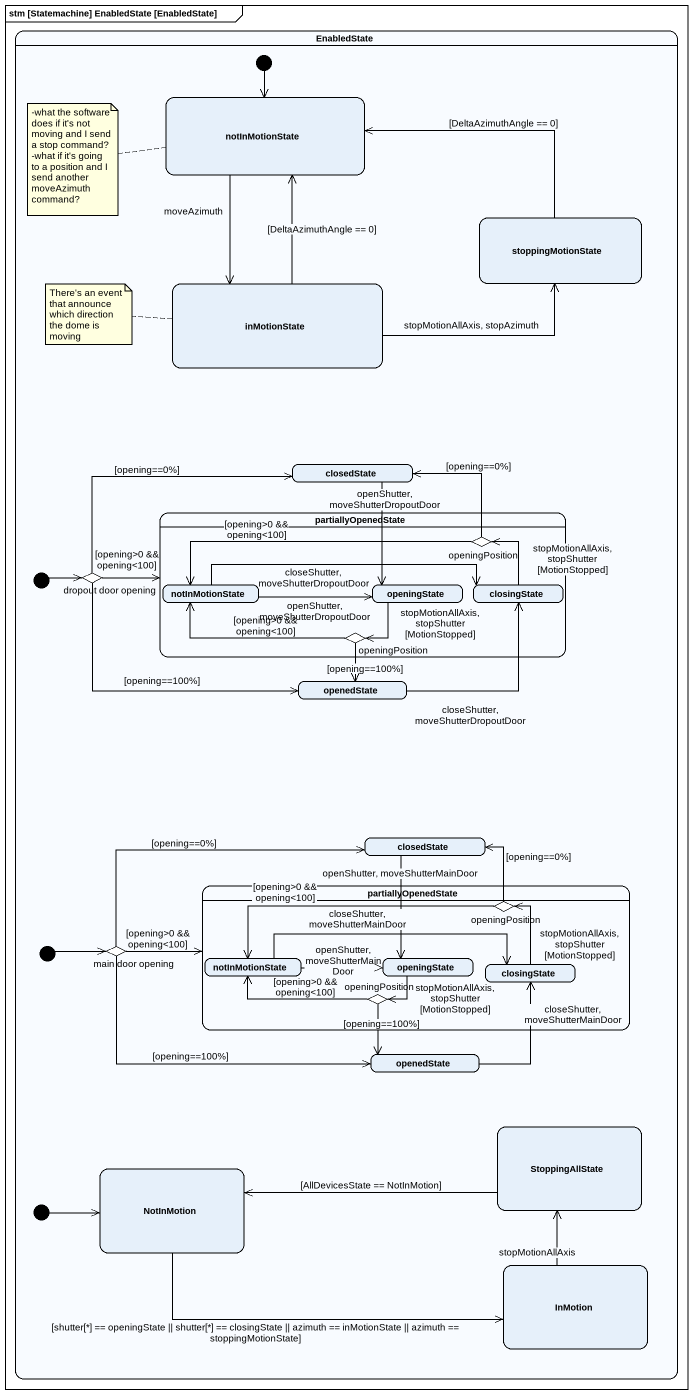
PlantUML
@startuml
mainframe stm [Statemachine] EnabledState [EnabledState]
hide empty description
state EnabledState {
  state initial1 <<start>>
  state notInMotionState
  state stoppingMotionState
  state inMotionState
  state closedState
  state partiallyOpenedState {
    state openingPosition <<choice>>
    state "notInMotionState" as notInMotionState_2
    state openingState
    state closingState
    state "openingPosition" as openingPosition_2 <<choice>>
  }
  state initial2 <<start>>
  state "dropout door opening" as dropout_door_opening <<choice>>
  state openedState
  state "closedState" as closedState_2
  state "partiallyOpenedState" as partiallyOpenedState_2 {
    state "openingPosition" as openingPosition_3 <<choice>>
    state "notInMotionState" as notInMotionState_3
    state "openingPosition" as openingPosition_4 <<choice>>
    state "openingState" as openingState_2
    state "closingState" as closingState_2
  }
  state initial3 <<start>>
  state "main door opening" as main_door_opening <<choice>>
  state "openedState" as openedState_2
  state StoppingAllState
  state NotInMotion
  state initial4 <<start>>
  state InMotion
}
initial1 --> notInMotionState
notInMotionState --> inMotionState : moveAzimuth
stoppingMotionState -left-> notInMotionState : [DeltaAzimuthAngle == 0]
inMotionState -up-> notInMotionState : [DeltaAzimuthAngle == 0]
inMotionState -right-> stoppingMotionState : stopMotionAllAxis, stopAzimuth
closedState --> openingState : openShutter, moveShutterDropoutDoor
openingPosition -left-> closedState : [opening==0%]
openingPosition -left-> notInMotionState_2 : [opening>0 && opening<100]
initial2 -right-> dropout_door_opening
dropout_door_opening -right-> closedState : [opening==0%]
dropout_door_opening -right-> partiallyOpenedState : [opening>0 && opening<100]
dropout_door_opening -right-> openedState : [opening==100%]
notInMotionState_2 -right-> openingState : openShutter, moveShutterDropoutDoor
notInMotionState_2 -right-> closingState : closeShutter, moveShutterDropoutDoor
openingState --> openingPosition_2 : stopMotionAllAxis, stopShutter [MotionStopped]
closingState -up-> openingPosition : stopMotionAllAxis, stopShutter [MotionStopped]
openingPosition_2 -left-> notInMotionState_2 : [opening>0 && opening<100]
openingPosition_2 --> openedState : [opening==100%]
openedState -right-> closingState : closeShutter, moveShutterDropoutDoor
closedState_2 --> openingState_2 : openShutter, moveShutterMainDoor
openingPosition_3 -up-> closedState_2 : [opening==0%]
openingPosition_3 -left-> notInMotionState_3 : [opening>0 && opening<100]
initial3 -right-> main_door_opening
main_door_opening -right-> closedState_2 : [opening==0%]
main_door_opening -right-> partiallyOpenedState_2 : [opening>0 && opening<100]
main_door_opening -right-> openedState_2 : [opening==100%]
notInMotionState_3 -right-> openingState_2 : openShutter, moveShutterMainDoor
notInMotionState_3 -right-> closingState_2 : closeShutter, moveShutterMainDoor
openingPosition_4 -left-> notInMotionState_3 : [opening>0 && opening<100]
openingPosition_4 --> openedState_2 : [opening==100%]
openingState_2 --> openingPosition_4 : stopMotionAllAxis, stopShutter [MotionStopped]
closingState_2 -up-> openingPosition_3 : stopMotionAllAxis, stopShutter [MotionStopped]
openedState_2 -up-> closingState_2 : closeShutter, moveShutterMainDoor
StoppingAllState -left-> NotInMotion : [AllDevicesState == NotInMotion]
NotInMotion -right-> InMotion : [shutter[*] == openingState || shutter[*] == closingState || azimuth == inMotionState || azimuth == stoppingMotionState]
initial4 -right-> NotInMotion
InMotion -up-> StoppingAllState : stopMotionAllAxis
note left of notInMotionState
  -what the software does if it's not moving and I send a stop command?
  -what if it's going to a position and I send another moveAzimuth command?
end note
note left of inMotionState : There's an event that announce which direction the dome is moving
@enduml
